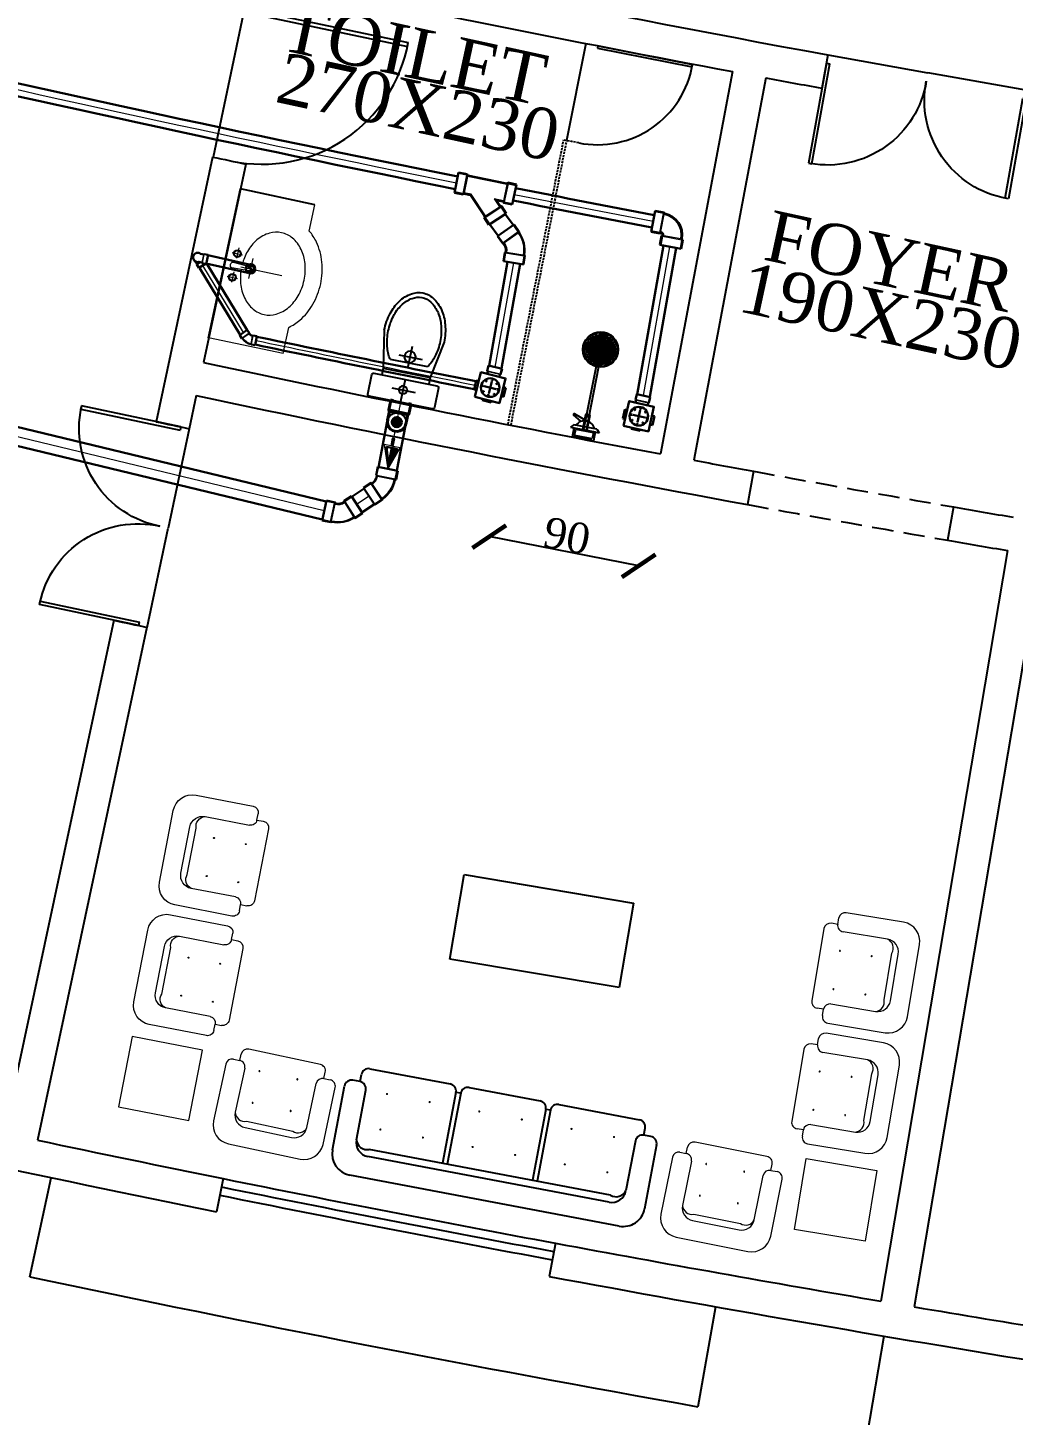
# Model space of a CAD drawing. Header units: metres. Extents: x 159409 to 239023, y 50504 to 95165.
# Drawn here: x 200806 to 201388, y 86792 to 87612 of the extents above; entities that cross this region are included whole.
import ezdxf

# ---------------------------------------------------------------- set-up
doc = ezdxf.new("R2010")
doc.units = ezdxf.units.M
doc.header["$MEASUREMENT"] = 0
doc.header["$PDMODE"] = 66
for name, pattern in [('CENTER', [2, 1.25, -0.25, 0.25, -0.25]), ('DASHED', [0.1875, 0.125, -0.0625]), ('HIDDEN2', [0.1875, 0.125, -0.0625])]:
    doc.linetypes.add(name, pattern=pattern)
for name, color, linetype in [('A-GREEN', 80, 'Continuous'), ('LINE2', 2, 'Continuous'), ('TEXT', 3, 'Continuous')]:
    doc.layers.add(name, color=color, linetype=linetype)
doc.layers.add('CL for PVC SWR - quick', color=7, linetype='CENTER', lineweight=5, true_color=0x955d63)
for name, color, linetype, lineweight in [('Dra_SOIL', 65, 'Continuous', 40), ('FURN', 8, 'Continuous', 5), ('RJ- DRA- FLOOR TRAP', 8, 'Continuous', 30), ('RJ- DRA-SOIL PIPE', 12, 'Continuous', 30), ('RJ- DRA-WASTE PIPE', 130, 'Continuous', 30), ('WS SLD RSHR', 121, 'Continuous', 25)]:
    doc.layers.add(name, color=color, linetype=linetype, lineweight=lineweight)
doc.styles.add('DIM', font='times.ttf', dxfattribs={"height": 0.3})
doc.styles.get("Standard").update_dxf_attribs({"font": 'times.ttf', "height": 18})
doc.dimstyles.get("Standard").update_dxf_attribs({"dimtxt": 0.4, "dimasz": 0.18, "dimexe": 0.18, "dimexo": 0.0625, "dimgap": 0.09, "dimtad": 0, "dimtih": 1, "dimtoh": 1, "dimdec": 4, "dimzin": 0, "dimdsep": 46, "dimtxsty": 'Standard', "dimcen": 0.09, "dimadec": 0, "dimazin": 0, "dimtfac": 1, "dimtdec": 4, "dimtofl": 0, "dimtmove": 0, "dimatfit": 3, "dimfxl": 1, "dimtolj": 1, "dimtzin": 0, "dimarcsym": 0})

# ---------------------------------------------------------------- blocks, each defined once
blk = doc.blocks.new('FEGREGRE')
at = {"color": 20, "ltscale": 10}
for p, q in [((351325.39, 113920.19, 0.42), (351337.93, 113978.8, 0.42)), ((351730.67, 113902.53, 0.42), (351720.19, 113843.45, 0.42)), ((351830.06, 113885.09, 0.42), (351820.03, 113826.08, 0.42))]:
    blk.add_line(p, q, dxfattribs=at)
blk.add_arc((353970.26, 126473.08, 0.42), 12828.5, 258.101919, 259.898299, dxfattribs=at)
blk = doc.blocks.new('RYTRTRTRTRT')
at = {"color": 8}
for p, q in [((42.5178, 61.1535), (42.5178, 61.7535)), ((42.5178, 61.7535), (42.5378, 61.7535)), ((42.5378, 61.7535), (42.5378, 61.1535)), ((43.7178, 61.7535), (43.6978, 61.7535)), ((43.6978, 61.7535), (43.6978, 61.1535)), ((43.7178, 61.1535), (43.7178, 61.7535)), ((42.5178, 61.1535), (42.5378, 61.1535)), ((43.7178, 61.1535), (43.6978, 61.1535)), ((42.5178, 61.1035), (43.1178, 61.1035)), ((43.7178, 61.1035), (43.1178, 61.1035))]:
    blk.add_line(p, q, dxfattribs=at)
for centre, start, end in [((42.5278, 61.1634), 359.03707, 90), ((43.7078, 61.1634), 90, 180.96293)]:
    blk.add_arc(centre, 0.5901, start, end, dxfattribs=at)
blk = doc.blocks.new('erewrewgregre')
for p, q in [((1543.2513, -964.4104), (1543.2513, -964.9174)), ((1544.2653, -964.4104), (1543.2513, -964.4104)), ((1544.2653, -964.9174), (1544.2653, -964.4104)), ((1543.2513, -964.9174), (1544.2653, -964.9174))]:
    blk.add_line(p, q)
blk = doc.blocks.new('REGREHTR')
at = {"layer": 'FURN'}
for p, q in [((-1332.7074, -2479.5572), (-1332.6699, -2479.5572)), ((-1332.7074, -2479.5572), (-1332.6699, -2479.5572)), ((-1332.6699, -2479.5572), (-1332.6699, -2479.5197)), ((-1332.6699, -2479.5572), (-1332.6699, -2479.5197)), ((-1332.2073, -2479.4829), (-1332.6323, -2479.4823)), ((-1332.2073, -2479.4829), (-1332.6323, -2479.4823)), ((-1332.1699, -2479.558), (-1332.1699, -2479.5205)), ((-1332.1699, -2479.558), (-1332.1699, -2479.5205)), ((-1332.1699, -2479.558), (-1332.1325, -2479.558)), ((-1332.1699, -2479.558), (-1332.1325, -2479.558)), ((-1332.745, -2479.5946), (-1332.7455, -2479.9321)), ((-1332.745, -2479.5946), (-1332.7455, -2479.9321)), ((-1332.6325, -2479.5948), (-1332.6329, -2479.8573)), ((-1332.6325, -2479.5948), (-1332.6329, -2479.8573)), ((-1332.2079, -2479.8579), (-1332.2075, -2479.5954)), ((-1332.2079, -2479.8579), (-1332.2075, -2479.5954)), ((-1332.0955, -2479.9331), (-1332.095, -2479.5956)), ((-1332.0955, -2479.9331), (-1332.095, -2479.5956)), ((-1332.558, -2479.9324), (-1332.283, -2479.9328)), ((-1332.558, -2479.9324), (-1332.283, -2479.9328)), ((-1332.5579, -2479.8949), (-1332.2829, -2479.8953)), ((-1332.5579, -2479.8949), (-1332.2829, -2479.8953)), ((-1332.6331, -2480.0448), (-1332.2081, -2480.0454)), ((-1332.6331, -2480.0448), (-1332.2081, -2480.0454))]:
    blk.add_line(p, q, dxfattribs=at)
for centre, radius, start, end in [((-1332.7075, -2479.5947), 0.0375, 89.91934, 179.91934), ((-1332.7075, -2479.5947), 0.0375, 89.91934, 179.91934), ((-1332.6324, -2479.5198), 0.0375, 89.91934, 179.91934), ((-1332.6324, -2479.5198), 0.0375, 89.91934, 179.91934), ((-1332.67, -2479.5947), 0.0375, 359.91934, 89.91934), ((-1332.67, -2479.5947), 0.0375, 359.91934, 89.91934), ((-1332.17, -2479.5955), 0.0375, 89.91934, 179.91934), ((-1332.17, -2479.5955), 0.0375, 89.91934, 179.91934), ((-1332.2074, -2479.5204), 0.0375, 359.91934, 89.91934), ((-1332.2074, -2479.5204), 0.0375, 359.91934, 89.91934), ((-1332.1325, -2479.5955), 0.0375, 359.91934, 89.91934), ((-1332.1325, -2479.5955), 0.0375, 359.91934, 89.91934), ((-1332.545, -2479.5949), 0.00281, 359.91934, 179.91934), ((-1332.545, -2479.5949), 0.00281, 359.91934, 179.91934), ((-1332.545, -2479.5949), 0.00281, 179.91934, 359.91934), ((-1332.545, -2479.5949), 0.00281, 179.91934, 359.91934), ((-1332.32, -2479.5952), 0.00281, 359.91934, 179.91934), ((-1332.32, -2479.5952), 0.00281, 359.91934, 179.91934), ((-1332.32, -2479.5952), 0.00281, 179.91934, 359.91934), ((-1332.32, -2479.5952), 0.00281, 179.91934, 359.91934), ((-1332.5453, -2479.7824), 0.00281, 359.91934, 179.91934), ((-1332.5453, -2479.7824), 0.00281, 359.91934, 179.91934), ((-1332.5453, -2479.7824), 0.00281, 179.91934, 359.91934), ((-1332.5453, -2479.7824), 0.00281, 179.91934, 359.91934), ((-1332.3203, -2479.7827), 0.00281, 359.91934, 179.91934), ((-1332.3203, -2479.7827), 0.00281, 359.91934, 179.91934), ((-1332.3203, -2479.7827), 0.00281, 179.91934, 359.91934), ((-1332.3203, -2479.7827), 0.00281, 179.91934, 359.91934), ((-1332.5579, -2479.8574), 0.075, 179.91934, 269.91934), ((-1332.5787, -2479.8428), 0.0561, 195.00982, 291.69874), ((-1332.5787, -2479.8428), 0.0561, 195.00982, 291.69874), ((-1332.5579, -2479.8574), 0.075, 179.91934, 269.91934), ((-1332.2829, -2479.8578), 0.075, 269.91934, 359.91934), ((-1332.2829, -2479.8578), 0.075, 269.91934, 359.91934), ((-1332.262, -2479.8432), 0.0561, 248.13993, 344.82885), ((-1332.262, -2479.8432), 0.0561, 248.13993, 344.82885), ((-1332.633, -2479.9323), 0.1125, 179.91934, 269.91934), ((-1332.633, -2479.9323), 0.1125, 179.91934, 269.91934), ((-1332.208, -2479.9329), 0.1125, 269.91934, 359.91934), ((-1332.208, -2479.9329), 0.1125, 269.91934, 359.91934)]:
    blk.add_arc(centre, radius, start, end, dxfattribs=at)
blk = doc.blocks.new('S')
at = {"color": 8}
for p, q in [((-1517.3134, 487.9686), (-1517.3134, 488.0111)), ((-1517.3134, 487.9686), (-1517.3134, 488.0111)), ((-1517.2709, 488.0536), (-1516.7892, 488.0536)), ((-1517.2709, 488.0536), (-1516.7892, 488.0536)), ((-1516.7184, 488.0111), (-1516.7468, 488.0111)), ((-1516.7184, 488.0111), (-1516.7468, 488.0111)), ((-1516.7467, 488.0111), (-1516.7467, 487.5861)), ((-1516.7467, 488.0111), (-1516.7467, 487.5861)), ((-1516.7184, 488.0111), (-1516.7184, 487.5861)), ((-1516.7184, 488.0111), (-1516.7184, 487.5861)), ((-1516.6759, 488.0536), (-1516.2509, 488.0536)), ((-1516.6759, 488.0536), (-1516.2509, 488.0536)), ((-1516.2084, 488.0111), (-1516.2084, 487.5861)), ((-1516.2084, 488.0111), (-1516.2084, 487.5861)), ((-1516.18, 488.0111), (-1516.2071, 488.0111)), ((-1516.18, 488.0111), (-1516.2071, 488.0111)), ((-1516.18, 488.0111), (-1516.18, 487.5861)), ((-1516.18, 488.0111), (-1516.18, 487.5861)), ((-1516.1375, 488.0536), (-1515.6559, 488.0536)), ((-1516.1375, 488.0536), (-1515.6559, 488.0536)), ((-1515.6134, 487.9686), (-1515.6134, 488.0111)), ((-1515.6134, 487.9686), (-1515.6134, 488.0111)), ((-1517.3984, 487.5436), (-1517.3984, 487.9261)), ((-1517.3984, 487.5436), (-1517.3984, 487.9261)), ((-1517.3134, 487.9686), (-1517.3559, 487.9686)), ((-1517.3134, 487.9686), (-1517.3559, 487.9686)), ((-1517.2709, 487.6286), (-1517.2709, 487.9261)), ((-1517.2709, 487.6286), (-1517.2709, 487.9261)), ((-1515.6559, 487.9261), (-1515.6559, 487.6286)), ((-1515.6559, 487.9261), (-1515.6559, 487.6286)), ((-1515.5709, 487.9686), (-1515.6134, 487.9686)), ((-1515.5709, 487.9686), (-1515.6134, 487.9686)), ((-1515.5284, 487.9261), (-1515.5284, 487.5436)), ((-1515.5284, 487.9261), (-1515.5284, 487.5436)), ((-1515.7409, 487.5861), (-1517.1859, 487.5861)), ((-1515.7409, 487.5861), (-1517.1859, 487.5861)), ((-1515.7409, 487.5436), (-1517.1859, 487.5436)), ((-1515.7409, 487.5436), (-1517.1859, 487.5436)), ((-1515.6559, 487.4161), (-1517.2709, 487.4161)), ((-1515.6559, 487.4161), (-1517.2709, 487.4161))]:
    blk.add_line(p, q, dxfattribs=at)
at = {"color": 8, "const_width": 0.00637}
for points in [[(-1517.1402, 487.9261, 1), (-1517.1466, 487.9261, 1)], [(-1517.1402, 487.9261, 1), (-1517.1466, 487.9261, 1)], [(-1516.8852, 487.9261, 1), (-1516.8916, 487.9261, 1)], [(-1516.8852, 487.9261, 1), (-1516.8916, 487.9261, 1)], [(-1516.5877, 487.9261, 1), (-1516.5941, 487.9261, 1)], [(-1516.5877, 487.9261, 1), (-1516.5941, 487.9261, 1)], [(-1516.3327, 487.9261, 1), (-1516.3391, 487.9261, 1)], [(-1516.3327, 487.9261, 1), (-1516.3391, 487.9261, 1)], [(-1516.0352, 487.9261, 1), (-1516.0416, 487.9261, 1)], [(-1516.0352, 487.9261, 1), (-1516.0416, 487.9261, 1)], [(-1515.7802, 487.9261, 1), (-1515.7866, 487.9261, 1)], [(-1515.7802, 487.9261, 1), (-1515.7866, 487.9261, 1)], [(-1517.1402, 487.7136, 1), (-1517.1466, 487.7136, 1)], [(-1517.1402, 487.7136, 1), (-1517.1466, 487.7136, 1)], [(-1516.8852, 487.7136, 1), (-1516.8916, 487.7136, 1)], [(-1516.8852, 487.7136, 1), (-1516.8916, 487.7136, 1)], [(-1516.5877, 487.7136, 1), (-1516.5941, 487.7136, 1)], [(-1516.5877, 487.7136, 1), (-1516.5941, 487.7136, 1)], [(-1516.3327, 487.7136, 1), (-1516.3391, 487.7136, 1)], [(-1516.3327, 487.7136, 1), (-1516.3391, 487.7136, 1)], [(-1516.0352, 487.7136, 1), (-1516.0416, 487.7136, 1)], [(-1516.0352, 487.7136, 1), (-1516.0416, 487.7136, 1)], [(-1515.7802, 487.7136, 1), (-1515.7866, 487.7136, 1)], [(-1515.7802, 487.7136, 1), (-1515.7866, 487.7136, 1)]]:
    blk.add_lwpolyline(points, format="xyb", close=True, dxfattribs=at)
at = {"color": 8}
for centre, radius, start, end in [((-1517.2709, 488.0111), 0.0425, 90, 180), ((-1517.2709, 488.0111), 0.0425, 90, 180), ((-1516.7892, 488.0111), 0.0425, 0, 90), ((-1516.7892, 488.0111), 0.0425, 0, 90), ((-1516.6759, 488.0111), 0.0425, 90, 180), ((-1516.6759, 488.0111), 0.0425, 90, 180), ((-1516.2509, 488.0111), 0.0425, 0, 90), ((-1516.2509, 488.0111), 0.0425, 0, 90), ((-1516.1375, 488.0111), 0.0425, 90, 180), ((-1516.1375, 488.0111), 0.0425, 90, 180), ((-1515.6559, 488.0111), 0.0425, 0, 90), ((-1515.6559, 488.0111), 0.0425, 0, 90), ((-1517.3559, 487.9261), 0.0425, 90, 180), ((-1517.3559, 487.9261), 0.0425, 90, 180), ((-1517.3134, 487.9261), 0.0425, 0, 90), ((-1517.3134, 487.9261), 0.0425, 0, 90), ((-1515.6134, 487.9261), 0.0425, 90, 180), ((-1515.6134, 487.9261), 0.0425, 90, 180), ((-1515.5709, 487.9261), 0.0425, 0, 90), ((-1515.5709, 487.9261), 0.0425, 0, 90), ((-1517.1859, 487.6286), 0.085, 180, 270), ((-1517.2095, 487.6452), 0.0636, 195.09049, 291.77941), ((-1517.2095, 487.6452), 0.0636, 195.09049, 291.77941), ((-1517.1859, 487.6286), 0.085, 180, 270), ((-1515.7409, 487.6286), 0.085, 270, 0), ((-1515.7173, 487.6452), 0.0636, 248.22059, 344.90951), ((-1515.7173, 487.6452), 0.0636, 248.22059, 344.90951), ((-1515.7409, 487.6286), 0.085, 270, 0), ((-1517.2709, 487.5436), 0.1275, 180, 270), ((-1517.2709, 487.5436), 0.1275, 180, 270), ((-1515.6559, 487.5436), 0.1275, 270, 0), ((-1515.6559, 487.5436), 0.1275, 270, 0)]:
    blk.add_arc(centre, radius, start, end, dxfattribs=at)
blk = doc.blocks.new('frgre')
at = {"layer": 'FURN'}
for p, q in [((-1218.6045, -2440.4712), (-1218.6045, -2440.8879)), ((-1218.1878, -2440.4712), (-1218.6045, -2440.4712)), ((-1218.1878, -2440.8879), (-1218.1878, -2440.4712)), ((-1218.6045, -2440.8879), (-1218.1878, -2440.8879))]:
    blk.add_line(p, q, dxfattribs=at)
blk = doc.blocks.new('fregtr')
at = {"layer": 'FURN'}
for p, q in [((-1209.4114, -2453.0595), (-1209.8364, -2453.0595)), ((-1209.4114, -2453.0595), (-1209.8364, -2453.0595)), ((-1209.9489, -2453.172), (-1209.9489, -2453.5095)), ((-1209.4864, -2453.172), (-1209.7614, -2453.172)), ((-1209.4864, -2453.172), (-1209.7614, -2453.172)), ((-1209.4864, -2453.2095), (-1209.7614, -2453.2095)), ((-1209.4864, -2453.2095), (-1209.7614, -2453.2095)), ((-1209.2989, -2453.5095), (-1209.2989, -2453.172)), ((-1209.2989, -2453.5095), (-1209.2989, -2453.172)), ((-1209.8364, -2453.247), (-1209.8364, -2453.5095)), ((-1209.8364, -2453.247), (-1209.8364, -2453.5095)), ((-1209.4114, -2453.5095), (-1209.4114, -2453.247)), ((-1209.4114, -2453.5095), (-1209.4114, -2453.247)), ((-1209.8739, -2453.547), (-1209.9114, -2453.547)), ((-1209.8739, -2453.547), (-1209.9114, -2453.547)), ((-1209.8739, -2453.547), (-1209.8739, -2453.5845)), ((-1209.8739, -2453.547), (-1209.8739, -2453.5845)), ((-1209.3364, -2453.547), (-1209.3739, -2453.547)), ((-1209.3739, -2453.547), (-1209.3739, -2453.5845)), ((-1209.3739, -2453.547), (-1209.3739, -2453.5845)), ((-1209.3364, -2453.547), (-1209.3739, -2453.547)), ((-1209.8364, -2453.622), (-1209.4114, -2453.622)), ((-1209.8364, -2453.622), (-1209.4114, -2453.622))]:
    blk.add_line(p, q, dxfattribs=at)
for centre, radius, start, end in [((-1209.8364, -2453.172), 0.1125, 90, 180), ((-1209.8364, -2453.172), 0.1125, 90, 180), ((-1209.4114, -2453.172), 0.1125, 0, 90), ((-1209.4114, -2453.172), 0.1125, 0, 90), ((-1209.7614, -2453.247), 0.075, 90, 180), ((-1209.7614, -2453.247), 0.075, 90, 180), ((-1209.7822, -2453.2616), 0.0561, 68.22059, 164.90951), ((-1209.7822, -2453.2616), 0.0561, 68.22059, 164.90951), ((-1209.4864, -2453.247), 0.075, 0, 90), ((-1209.4864, -2453.247), 0.075, 0, 90), ((-1209.4656, -2453.2616), 0.0561, 15.09049, 111.77941), ((-1209.4656, -2453.2616), 0.0561, 15.09049, 111.77941), ((-1209.7239, -2453.322), 0.00281, 0, 180), ((-1209.7239, -2453.322), 0.00281, 0, 180), ((-1209.7239, -2453.322), 0.00281, 180, 0), ((-1209.7239, -2453.322), 0.00281, 180, 0), ((-1209.4989, -2453.322), 0.00281, 0, 180), ((-1209.4989, -2453.322), 0.00281, 0, 180), ((-1209.4989, -2453.322), 0.00281, 180, 0), ((-1209.4989, -2453.322), 0.00281, 180, 0), ((-1209.9114, -2453.5095), 0.0375, 180, 270), ((-1209.9114, -2453.5095), 0.0375, 180, 270), ((-1209.8739, -2453.5095), 0.0375, 270, 0), ((-1209.8739, -2453.5095), 0.0375, 270, 0), ((-1209.7239, -2453.5095), 0.00281, 0, 180), ((-1209.7239, -2453.5095), 0.00281, 0, 180), ((-1209.7239, -2453.5095), 0.00281, 180, 0), ((-1209.7239, -2453.5095), 0.00281, 180, 0), ((-1209.4989, -2453.5095), 0.00281, 0, 180), ((-1209.4989, -2453.5095), 0.00281, 0, 180), ((-1209.4989, -2453.5095), 0.00281, 180, 0), ((-1209.4989, -2453.5095), 0.00281, 180, 0), ((-1209.3739, -2453.5095), 0.0375, 180, 270), ((-1209.3739, -2453.5095), 0.0375, 180, 270), ((-1209.3364, -2453.5095), 0.0375, 270, 0), ((-1209.3364, -2453.5095), 0.0375, 270, 0), ((-1209.8364, -2453.5845), 0.0375, 180, 270), ((-1209.8364, -2453.5845), 0.0375, 180, 270), ((-1209.4114, -2453.5845), 0.0375, 270, 0), ((-1209.4114, -2453.5845), 0.0375, 270, 0)]:
    blk.add_arc(centre, radius, start, end, dxfattribs=at)
blk = doc.blocks.new('TRTH')
at = {"color": 42, "ltscale": 8}
for p, q in [((-589.8393, -68.7593), (-589.8393, -67.9795)), ((-589.8193, -68.7593), (-589.8193, -67.9793)), ((-589.8393, -68.7593), (-589.8193, -68.7593)), ((-589.8393, -68.8593), (-589.0393, -68.8593))]:
    blk.add_line(p, q, dxfattribs=at)
blk.add_arc((-589.8193, -68.7593), 0.78, 0, 91.46928, dxfattribs=at)
blk = doc.blocks.new('RRTTG')
at = {"color": 7, "ltscale": 10}
for p in [(153291.93, 120077.65), (153381.93, 120032.65)]:
    blk.add_line(p, (153291.93, 120032.65), dxfattribs=at)
at = {"layer": 'FURN', "color": 7}
for p, q in [((153307.81, 120077.65), (153291.93, 120077.65)), ((153381.93, 120077.65), (153366.05, 120077.65)), ((153381.93, 120077.65), (153381.93, 120032.65)), ((153336.93, 120042.5), (153336.93, 120067.25)), ((153330.63, 120048.35), (153342.78, 120048.35)), ((153326.19, 120038.98), (153332.49, 120038.98)), ((153329.73, 120035.75), (153329.73, 120042.05)), ((153340.63, 120038.98), (153346.93, 120038.98)), ((153344.13, 120035.75), (153344.13, 120042.05))]:
    blk.add_line(p, q, dxfattribs=at)
for points in [[(153366.05, 120077.65, 0.065108), (153360.5, 120083.16, 0.086671), (153349.69, 120088.78, 0.076738), (153336.93, 120090.75, 0.076738), (153324.17, 120088.78, 0.086671), (153313.36, 120083.16, 0.065108), (153307.81, 120077.65, 0.065108)], [(153338.5, 120042.99, 0.064507), (153346.67, 120044.45, 0.086671), (153354.43, 120048.48, 0.105797), (153359.91, 120054.89, 0.124895), (153361.68, 120061.85, 0.124895), (153359.91, 120068.8, 0.105797), (153354.43, 120075.21, 0.086671), (153346.67, 120079.24, 0.076738), (153336.93, 120080.75, 0.076738), (153327.19, 120079.24, 0.086671), (153319.43, 120075.21, 0.105797), (153313.94, 120068.8, 0.124895), (153312.18, 120061.85, 0.124895), (153313.94, 120054.89, 0.105797), (153319.43, 120048.48, 0.086671), (153327.19, 120044.45, 0.064507), (153335.36, 120042.99, 0.076738)]]:
    blk.add_lwpolyline(points, format="xyb", dxfattribs=at)
blk.add_lwpolyline([(153335.12, 120037.48), (153335.59, 120047.54, -0.89936), (153338.27, 120047.54), (153338.73, 120037.48, -0.70892)], format="xyb", close=True, dxfattribs=at)
for centre, radius in [((153329.73, 120038.9), 2.25), ((153329.73, 120038.9), 1.8), ((153344.13, 120038.9), 2.25), ((153344.13, 120038.9), 1.8)]:
    blk.add_circle(centre, radius, dxfattribs=at)
for radius, start, end in [(2.7, 301.86593, 238.13407), (1.8, 319.21522, 220.78479)]:
    blk.add_arc((153336.93, 120048.35), radius, start, end, dxfattribs=at)
blk = doc.blocks.new('WC-B1')
at = {"layer": 'LINE2', "color": 7, "ltscale": 0.02}
for p, q in [((-0.3971, 0.1794), (-0.1751, 0.1403)), ((-0.1347, 0.189), (-0.1347, -0.1934)), ((-0.0048, 0.1996), (-0.1241, 0.1996)), ((0.0058, -0.1934), (0.0058, 0.189)), ((-0.2356, 0.1118), (-0.2356, -0.1162)), ((-0.1751, 0.1403), (-0.1751, -0.1447)), ((-0.3971, -0.1838), (-0.1751, -0.1447)), ((-0.1241, -0.204), (-0.0048, -0.204))]:
    blk.add_line(p, q, dxfattribs=at)
at = {"layer": 'LINE2', "color": 7}
for p, q in [((-0.1751, 0.1403), (-0.1347, 0.1403)), ((-0.2714, 0.0649), (-0.2714, -0.0756)), ((-0.1345, 0), (0, 0)), ((-0.0709, 0.067), (-0.0709, -0.0734)), ((-0.335, -0.0022), (-0.2005, -0.0022)), ((-0.1751, -0.1447), (-0.1347, -0.1447))]:
    blk.add_line(p, q, dxfattribs=at)
at = {"layer": 'LINE2', "color": 7, "ltscale": 0.02}
blk.add_lwpolyline([(-0.3971, -0.1596, 0.068014), (-0.304, -0.1469, 0.075335), (-0.2356, -0.1162, 0.107086)], format="xyb", dxfattribs=at)
at = {"layer": 'LINE2', "color": 7}
blk.add_circle((-0.2714, -0.0022), 0.0342, dxfattribs=at)
at = {"layer": 'LINE2', "color": 7, "ltscale": 0.02}
blk.add_circle((-0.0709, 0), 0.0239, dxfattribs=at)
for centre, radius, start, end in [((-0.3971, -0.1982), 0.3777, 90, 106.00095), ((-0.1241, 0.189), 0.0106, 90, 180), ((-0.0048, 0.189), 0.0106, 0, 90), ((-0.467, -0.0408), 0.2031, 124.69515, 149.10756), ((-0.4627, -0.0394), 0.179, 123.91743, 148.36652), ((-0.4247, -0.1018), 0.2773, 106.00095, 124.69515), ((-0.4231, -0.0984), 0.2501, 105.56374, 123.91743), ((-0.3971, -0.1917), 0.3469, 90, 105.56374), ((-0.3971, -0.1917), 0.3469, 74.43626, 90), ((-0.3711, -0.0984), 0.2501, 57.2032, 74.43626), ((-0.5314, -0.0022), 0.128, 149.10756, 180), ((-0.5232, -0.0022), 0.108, 148.36652, 180), ((-0.5314, -0.0022), 0.128, 180, 210.89244), ((-0.467, 0.0364), 0.2031, 210.89244, 235.30485), ((-0.5232, -0.0022), 0.108, 180, 211.63348), ((-0.4627, 0.035), 0.179, 211.63348, 236.08257), ((-0.4247, 0.0974), 0.2773, 235.30485, 253.99905), ((-0.4231, 0.094), 0.2501, 236.08257, 254.43626), ((-0.3971, 0.1873), 0.3469, 254.43626, 270), ((-0.3971, 0.1938), 0.3777, 253.99905, 270), ((-0.1241, -0.1934), 0.0106, 180, 270), ((-0.0048, -0.1934), 0.0106, 270, 0)]:
    blk.add_arc(centre, radius, start, end, dxfattribs=at)
blk = doc.blocks.new('_ArchTick')
at = {"color": 0, "linetype": 'ByBlock', "const_width": 0.15}
blk.add_lwpolyline([(-0.5, -0.5), (0.5, 0.5)], dxfattribs=at)
blk = doc.blocks.new('*D421')
at = {"color": 1, "lineweight": -2, "ltscale": 10, "transparency": 16777216}
for p, q in [((201078.82, 87311.19), (201078.75, 87310.84)), ((201167.12, 87293.77), (201078.79, 87311.02)), ((201167.16, 87293.94), (201167.09, 87293.59))]:
    blk.add_line(p, q, dxfattribs=at)
at = {"layer": 'Defpoints', "color": 0, "linetype": 'DASHED', "ltscale": 10, "transparency": 16777216}
for p in [(201091.71, 87377.15, 0.42), (201180.04, 87359.9, 0.42), (201078.79, 87311.02)]:
    blk.add_point(p, dxfattribs=at)
at = {"color": 1, "linetype": 'DASHED', "lineweight": -2, "ltscale": 10, "transparency": 16777216, "xscale": 17, "yscale": 17, "zscale": 17}
for p, rotation in [((201078.79, 87311.02), 168.9499268026584), ((201167.12, 87293.77), 348.9499268026584)]:
    blk.add_blockref('_ArchTick', p, dxfattribs=dict(at, rotation=rotation))
at = {"color": 3, "linetype": 'DASHED', "ltscale": 10, "transparency": 16777216, "insert": (201124.73, 87311.49), "char_height": 18, "attachment_point": 5, "rotation": 348.94993}
blk.add_mtext('\\A1;90', dxfattribs=at)
blk = doc.blocks.new('A$C4421056C')
at = {"layer": 'WS SLD RSHR', "color": 3}
for p, q in [((9.31, 15.57), (7.46, 17.13)), ((7.46, 17.13), (8.89, 0)), ((12.4, 11.96), (14.82, 17.36)), ((13.46, 8.4), (15.58, 17.02)), ((10.45, 1.84), (9.31, 15.57)), ((10.45, 1.84), (8.89, 0))]:
    blk.add_line(p, q, dxfattribs=at)
at = {"layer": 'WS SLD RSHR', "color": 63}
for p, q in [((46.44, 11.76), (55.57, 22.55)), ((66.36, 13.42), (55.57, 22.55)), ((8.07, 9.77), (17.04, 10.51)), ((46.13, 12.49), (8.11, 9.31)), ((46.25, 10.99), (8.23, 7.82)), ((16.06, 9.22), (15.99, 10.16)), ((16.14, 8.29), (16.06, 9.22)), ((17.36, 10.28), (17.44, 9.34)), ((17.44, 9.34), (17.52, 8.4)), ((46.58, 10.08), (46.3, 13.44)), ((46.44, 11.76), (57.23, 2.63)), ((66.36, 13.42), (57.23, 2.63)), ((17.24, 8.11), (8.27, 7.37))]:
    blk.add_line(p, q, dxfattribs=at)
at = {"layer": 'WS SLD RSHR', "color": 8}
for p, q in [((2.28, 14.42), (7.65, 14.86)), ((3.33, 1.82), (2.28, 14.42)), ((3.36, 13.5), (7.16, 13.82)), ((4.24, 2.9), (3.36, 13.5)), ((7.16, 13.82), (8.05, 3.22)), ((7.65, 14.86), (8.7, 2.27)), ((8.7, 2.27), (3.33, 1.82)), ((8.05, 3.22), (4.24, 2.9))]:
    blk.add_line(p, q, dxfattribs=at)
at = {"layer": 'WS SLD RSHR', "color": 63}
for centre, radius in [((56.4, 12.59), 10.45), ((56.4, 12.59), 10), ((16.79, 9.28), 0.793), ((16.79, 9.28), 0.693)]:
    blk.add_circle(centre, radius, dxfattribs=at)
at = {"layer": 'WS SLD RSHR', "color": 117}
for centre in [(48.08, 16.4), (49.16, 17.67), (49.46, 16.4), (50.24, 18.95), (50.52, 17.66), (51.32, 20.22), (51.36, 16.26), (51.58, 18.91), (52.39, 18.12), (52.49, 16.95), (52.64, 20.16), (53.52, 18.8), (53.62, 17.63), (53.7, 21.41), (53.71, 16.46), (54.55, 20.65), (54.64, 19.49), (54.74, 18.32), (54.84, 17.15), (55.67, 21.33), (55.77, 20.16), (55.87, 18.99), (55.97, 17.82), (56.06, 16.66), (56.9, 20.85), (56.99, 19.68), (57.09, 18.51), (57.19, 17.34), (57.29, 16.17), (57.61, 21.74), (58.22, 19.19), (58.32, 18.02), (58.41, 16.85), (58.86, 20.68), (59.44, 18.71), (59.54, 17.54), (59.64, 16.37), (60.11, 19.62), (60.15, 20.96), (60.76, 17.05), (61.36, 18.56), (61.43, 19.88), (61.99, 16.57), (62.61, 17.5), (62.7, 18.8), (63.87, 16.44), (63.98, 17.72), (47.19, 11.8), (47.34, 13.9), (47.69, 9.8), (48.08, 13.05), (48.18, 11.88), (48.28, 10.71), (48.4, 15.15), (48.94, 8.74), (49.21, 13.73), (49.31, 12.56), (49.4, 11.39), (49.5, 10.22), (50.24, 15.59), (50.33, 14.42), (50.43, 13.25), (50.53, 12.08), (50.63, 10.91), (50.72, 9.74), (50.82, 8.57), (51.46, 15.09), (51.56, 13.93), (51.66, 12.76), (51.75, 11.59), (51.85, 10.42), (51.95, 9.25), (52.05, 8.08), (52.59, 15.78), (52.68, 14.61), (52.78, 13.44), (52.88, 12.28), (52.98, 11.11), (53.07, 9.94), (53.17, 8.77), (53.81, 15.29), (53.91, 14.12), (54.01, 12.95), (54.1, 11.78), (54.2, 10.61), (54.3, 9.45), (54.4, 8.28), (54.94, 15.98), (55.03, 14.81), (55.13, 13.64), (55.23, 12.47), (55.33, 11.3), (55.42, 10.13), (55.52, 8.96), (56.16, 15.49), (56.26, 14.32), (56.36, 13.15), (56.45, 11.98), (56.55, 10.81), (56.65, 9.64), (56.75, 8.47), (57.38, 15.01), (57.48, 13.84), (57.58, 12.67), (57.68, 11.5), (57.77, 10.33), (57.87, 9.16), (57.97, 7.99), (58.51, 15.68), (58.61, 14.51), (58.71, 13.34), (58.8, 12.18), (58.9, 11.01), (59, 9.84), (59.1, 8.67), (59.73, 15.2), (59.83, 14.03), (59.93, 12.86), (60.03, 11.69), (60.12, 10.53), (60.22, 9.36), (60.32, 8.19), (60.86, 15.88), (60.96, 14.71), (61.06, 13.54), (61.15, 12.37), (61.25, 11.2), (61.35, 10.03), (61.45, 8.86), (62.08, 15.4), (62.18, 14.23), (62.28, 13.06), (62.38, 11.89), (62.47, 10.72), (62.57, 9.55), (63.31, 14.91), (63.34, 8.78), (63.41, 13.74), (63.5, 12.57), (63.6, 11.4), (64.4, 10.03), (64.53, 14.42), (64.63, 13.26), (64.73, 12.09), (64.72, 8.78), (65.12, 15.38), (65.46, 11.28), (65.62, 13.34), (48.83, 7.46), (50.1, 6.38), (50.19, 7.68), (51.38, 5.3), (51.44, 6.62), (52.65, 4.22), (52.69, 5.56), (53.27, 7.6), (53.37, 6.43), (53.94, 4.5), (54.49, 7.11), (54.59, 5.94), (55.2, 3.44), (55.62, 7.8), (55.72, 6.63), (55.81, 5.46), (55.91, 4.29), (56.84, 7.3), (56.94, 6.13), (57.04, 4.97), (57.14, 3.8), (58.07, 6.82), (58.16, 5.65), (58.26, 4.48), (59.11, 3.77), (59.19, 7.5), (59.29, 6.33), (60.17, 5.02), (60.42, 7.02), (61.23, 6.27), (61.49, 4.96), (62.28, 7.52), (62.57, 6.23), (63.64, 7.51)]:
    blk.add_circle(centre, 0.334, dxfattribs=at)
at = {"layer": 'WS SLD RSHR', "color": 3}
for centre, radius, start, end in [((15.26, 17.1), 0.515, 80.55277, 149.66411), ((15.09, 17.17), 0.515, 343.6511, 59.54135), ((7.22, 8.49), 6.24, 300.1215, 69.41652)]:
    blk.add_arc(centre, radius, start, end, dxfattribs=at)
at = {"layer": 'WS SLD RSHR', "color": 63}
for centre, start, end in [((16.23, 10.2), 82.23177, 189.57181), ((16.39, 8.29), 179.96621, 287.30625), ((17.11, 10.28), 359.96621, 107.30625), ((17.27, 8.36), 262.23177, 9.57181)]:
    blk.add_arc(centre, 0.248, start, end, dxfattribs=at)
blk = doc.blocks.new('Floor trap-3')
at = {"layer": 'RJ- DRA- FLOOR TRAP', "color": 8, "lineweight": 0}
for p, q in [((-3.75, 9.09), (-3.75, 12.5)), ((-3.75, 9.09), (3.75, 9.09)), ((-3.75, 9.09), (-3.41, 8.75)), ((-3.41, 8.75), (3.41, 8.75)), ((-3.41, 8.75), (-3.41, 7.5)), ((3.75, 9.09), (3.41, 8.75)), ((3.41, 8.75), (3.41, 7.5)), ((3.75, 9.09), (3.75, 12.5)), ((-7.5, 1.83), (-9, 1.83)), ((7.5, 1.83), (9, 1.83)), ((-7.5, -3.17), (-9, -3.17)), ((-2.5, -7.5), (-2.5, -8.32)), ((2.5, -7.5), (2.5, -8.32)), ((7.5, -3.17), (9, -3.17))]:
    blk.add_line(p, q, dxfattribs=at)
at = {"layer": 'RJ- DRA- FLOOR TRAP', "color": 11, "lineweight": 30}
for p, q in [((-3.64, 0), (3.64, 0)), ((0, 3.64), (0, -3.64))]:
    blk.add_line(p, q, dxfattribs=at)
at = {"layer": 'RJ- DRA- FLOOR TRAP', "color": 126, "lineweight": 30}
blk.add_lwpolyline([(7.5, -7.5), (7.5, 7.5), (-7.5, 7.5), (-7.5, -7.5)], close=True, dxfattribs=at)
blk.add_circle((0, 0), 5.5, dxfattribs=at)
at = {"layer": 'RJ- DRA- FLOOR TRAP', "lineweight": 30, "extrusion": (0, 0, -1)}
for centre, major_axis, start_param, end_param in [((-4.55, 0), (-0.165, 0.165), 3.141593, 9.424778), ((-3.22, 3.22), (0.165, 0.165), 4.712389, 10.995574), ((0, 4.55), (-0.165, 0.165), 3.141593, 9.424778), ((3.22, 3.22), (-0.165, 0.165), 3.141593, 9.424778), ((4.55, 0), (0.165, 0.165), 4.712389, 10.995574)]:
    blk.add_ellipse(centre, major_axis=major_axis, ratio=1, start_param=start_param, end_param=end_param, dxfattribs=at)
at = {"layer": 'RJ- DRA- FLOOR TRAP', "lineweight": 30}
for centre, major_axis, start_param, end_param in [((-3.22, -3.22), (0.165, -0.165), 4.712389, 10.995574), ((0, -4.55), (-0.165, -0.165), 3.141593, 9.424778), ((3.22, -3.22), (-0.165, -0.165), 3.141593, 9.424778)]:
    blk.add_ellipse(centre, major_axis=major_axis, ratio=1, start_param=start_param, end_param=end_param, dxfattribs=at)
at = {"layer": 'RJ- DRA-WASTE PIPE', "lineweight": 30}
for p, q in [((-4.09, 9.09), (-4.09, 12.5)), ((-4.09, 12.5), (4.09, 12.5)), ((-4.09, 9.09), (-3.75, 8.75)), ((-3.75, 8.75), (-3.75, 7.5)), ((4.09, 9.09), (3.75, 8.75)), ((3.75, 8.75), (3.75, 7.5)), ((4.09, 9.09), (4.09, 12.5)), ((-7.5, 2.05), (-9, 2.05)), ((-9, -3.4), (-9, 2.05)), ((7.5, 2.05), (9, 2.05)), ((9, -3.4), (9, 2.05)), ((-7.5, -3.4), (-9, -3.4)), ((-2.73, -7.5), (-2.73, -8.32)), ((2.73, -7.5), (2.73, -8.32)), ((7.5, -3.4), (9, -3.4)), ((-2.73, -8.32), (2.73, -8.32))]:
    blk.add_line(p, q, dxfattribs=at)
blk = doc.blocks.new('Waste-7')
for p, q in [((-4.28, 5.26), (-5.93, 3.6)), ((-5.93, 3.6), (-2.77, 0.44)), ((-4.28, 5.26), (-3.9, 5.26)), ((-3.9, 5.26), (-2.61, 6.55)), ((-2.77, 2.34), (-2.5, 2.61)), ((-2.77, 2.34), (-2.77, 0)), ((-2.77, 0), (2.77, 0)), ((-2.5, 2.61), (-2.5, 4.44)), ((2.5, 2.61), (2.5, 4.44)), ((2.77, 2.34), (2.5, 2.61)), ((2.77, 2.34), (2.77, 0))]:
    blk.add_line(p, q)
at = {"color": 8, "lineweight": 0}
for p, q in [((-4.17, 4.99), (-5.75, 3.42)), ((-4.17, 4.99), (-2.5, 3.33)), ((-4.17, 4.99), (-3.79, 4.99)), ((-3.79, 4.99), (-2.74, 6.05)), ((-3.79, 4.99), (-2.5, 3.71)), ((-2.5, 2.23), (-2.23, 2.5)), ((-2.5, 2.23), (2.5, 2.23)), ((-2.5, 2.23), (-2.5, 0)), ((-2.23, 2.5), (-2.23, 4.5)), ((-2.23, 2.5), (2.23, 2.5)), ((2.23, 2.5), (2.23, 4.5)), ((2.5, 2.23), (2.23, 2.5)), ((2.5, 2.23), (2.5, 0))]:
    blk.add_line(p, q, dxfattribs=at)
blk.add_arc((0, 5.63), 2.77, 334.58538, 205.41462)
blk.add_arc((0, 5.63), 2.5, 333.2345, 206.7655, dxfattribs=at)
blk = doc.blocks.new('Waste 45 angle')
for p, q in [((-2.73, 0), (2.73, 0)), ((2.73, -2.37), (2.73, 0)), ((-2.73, -2.37), (-2.73, 0)), ((-2.73, -2.37), (-2.5, -2.59)), ((2.73, -2.37), (2.5, -2.59)), ((-3.66, -4.62), (-5.34, -6.3)), ((-1.48, -10.15), (-5.34, -6.3)), ((-3.66, -4.62), (-3.34, -4.62)), ((0.2, -8.48), (-1.48, -10.15)), ((0.2, -8.48), (0.2, -8.16))]:
    blk.add_line(p, q)
at = {"color": 8, "lineweight": 0}
for p, q in [((2.5, -2.27), (2.5, 0)), ((-2.5, -2.27), (-2.5, 0)), ((-2.5, -2.27), (2.5, -2.27)), ((-2.5, -2.27), (-2.27, -2.5)), ((-2.27, -2.5), (2.27, -2.5)), ((2.5, -2.27), (2.27, -2.5)), ((-3.57, -4.85), (-5.17, -6.46)), ((-0.03, -8.39), (-3.57, -4.85)), ((-3.57, -4.85), (-3.25, -4.85)), ((-0.03, -8.06), (-3.25, -4.85)), ((-0.03, -8.39), (-1.64, -9.99)), ((-0.03, -8.39), (-0.03, -8.06))]:
    blk.add_line(p, q, dxfattribs=at)
for radius, start, end in [(2.98, 315.8472, 359.158), (7.98, 315.3136, 359.6873)]:
    blk.add_arc((-5.48, -2.55), radius, start, end)
for radius, start, end in [(3.2, 314.0982, 0.9018), (7.75, 314.6269, 0.3739)]:
    blk.add_arc((-5.48, -2.55), radius, start, end, dxfattribs=at)
blk = doc.blocks.new('A$C2EAC5485')
at = {"color": 8, "lineweight": 0}
for p, q in [((10.9, 20.64), (7.62, 23.24)), ((5.07, 13.3), (1.8, 15.9)), ((10.9, 20.64), (5.07, 13.3)), ((10.98, 19.93), (5.78, 13.38)), ((10.9, 20.64), (10.98, 19.93)), ((10.98, 19.93), (21.3, 11.75)), ((4.22, 10.29), (0.06, 9.81)), ((5.29, 0.98), (4.22, 10.29)), ((4.22, 10.29), (4.77, 9.85)), ((4.77, 9.85), (9.54, 10.4)), ((5.73, 1.53), (4.77, 9.85)), ((5.07, 13.3), (5.78, 13.38)), ((9.54, 10.4), (5.78, 13.38)), ((21.3, 11.75), (24.9, 12.16)), ((25.34, 12.72), (24.9, 12.16)), ((25.85, 3.85), (24.9, 12.16)), ((25.34, 12.72), (29.5, 13.2)), ((26.41, 3.41), (25.34, 12.72)), ((5.29, 0.98), (1.13, 0.5)), ((5.29, 0.98), (5.73, 1.53)), ((5.73, 1.53), (25.85, 3.85)), ((26.41, 3.41), (25.85, 3.85)), ((26.41, 3.41), (30.57, 3.88))]:
    blk.add_line(p, q, dxfattribs=at)
at = {"layer": 'RJ- DRA-SOIL PIPE'}
for p, q in [((7.94, 23.64), (1.48, 15.51)), ((11.38, 20.9), (7.94, 23.64)), ((4.92, 12.77), (1.48, 15.51)), ((11.38, 20.9), (11.46, 20.2)), ((11.46, 20.2), (21.45, 12.27)), ((4.36, 10.81), (0, 10.31)), ((1.19, 0), (0, 10.31)), ((4.36, 10.81), (4.92, 10.37)), ((4.92, 12.77), (5.63, 12.86)), ((4.92, 10.37), (8.27, 10.76)), ((8.27, 10.76), (5.63, 12.86)), ((21.45, 12.27), (24.63, 12.64)), ((25.07, 13.19), (24.63, 12.64)), ((25.07, 13.19), (29.44, 13.7)), ((30.62, 3.39), (29.44, 13.7)), ((5.55, 0.5), (1.19, 0)), ((5.55, 0.5), (5.99, 1.06)), ((5.99, 1.06), (25.7, 3.32)), ((26.26, 2.88), (25.7, 3.32)), ((26.26, 2.88), (30.62, 3.39))]:
    blk.add_line(p, q, dxfattribs=at)
blk = doc.blocks.new('Waste-2')
at = {"color": 6}
for p, q in [((-5.62, 2.86), (-5.62, 8.39)), ((-3.28, 8.39), (-5.62, 8.39)), ((-3.28, 8.39), (-3.01, 8.12)), ((-3.28, 2.86), (-5.62, 2.86)), ((-3.28, 2.86), (-3.02, 3.12)), ((-2.77, 2.34), (-2.51, 2.6)), ((-2.77, 2.34), (-2.77, 0)), ((2.77, 0), (-2.77, 0)), ((2.77, 2.34), (2.5, 2.61)), ((2.77, 2.34), (2.77, 0))]:
    blk.add_line(p, q, dxfattribs=at)
at = {"color": 8, "lineweight": 0}
for p, q in [((-3.39, 8.13), (-5.62, 8.13)), ((-3.39, 3.13), (-3.39, 8.13)), ((-3.39, 8.13), (-3.12, 7.86)), ((-3.12, 3.39), (-3.12, 7.86)), ((-3.39, 3.13), (-5.62, 3.13)), ((-3.39, 3.13), (-3.12, 3.39)), ((-2.5, 2.23), (-2.23, 2.5)), ((2.5, 2.23), (-2.5, 2.23)), ((-2.5, 2.23), (-2.5, 0)), ((2.23, 2.5), (-2.23, 2.5)), ((2.5, 2.23), (2.23, 2.5)), ((2.5, 2.23), (2.5, 0))]:
    blk.add_line(p, q, dxfattribs=at)
for major_axis, start_param, end_param in [((3.79, 3.79), 5.497787, 7.068583), ((-0.631, 0.631), 3.926991, 5.497787)]:
    blk.add_ellipse((-3.12, 2.5), major_axis=major_axis, ratio=1, start_param=start_param, end_param=end_param, dxfattribs=at)
at = {"color": 6}
for major_axis, start_param, end_param in [((3.98, 3.98), 5.517711, 7.048659), ((-0.442, 0.442), 4.091718, 5.33306)]:
    blk.add_ellipse((-3.12, 2.5), major_axis=major_axis, ratio=1, start_param=start_param, end_param=end_param, dxfattribs=at)
blk = doc.blocks.new('FLOW')
at = {"ltscale": 75}
blk.add_hatch(color=256, dxfattribs=at).paths.add_polyline_path([(0, 6.15), (0, -0.3), (2.04, -0.3)])
at = {"lineweight": 20, "ltscale": 75}
blk.add_hatch(color=256, dxfattribs=at).paths.add_polyline_path([(-0.61, -1), (0.42, -3.98), (-0.61, -3.98)])
blk.add_lwpolyline([(0, 7.92), (3.11, -1), (0.42, -1), (0.42, -3.98), (-0.42, -3.98), (-0.42, -1), (-3.11, -1), (0, 7.92)], close=True, dxfattribs=at)
at = {"ltscale": 75}
for points in [[(0, 6.15), (-2.04, -0.3), (0, -0.3)], [(0, 6.15), (2.04, -0.3), (0, -0.3)], [(0, 6.15), (0, -0.3)]]:
    blk.add_lwpolyline(points, dxfattribs=at)
at = {"lineweight": 20, "ltscale": 75}
blk.add_lwpolyline([(-0.61, -1), (0.42, -3.98), (-0.61, -3.98), (-0.61, -1)], dxfattribs=at)
blk = doc.blocks.new('Pan elbow PVC SWR quick fix joint')
h = blk.add_hatch(color=7)
edge = h.paths.add_edge_path()
edge.add_arc((0, 5.5), 2.75, 90, 450)
for p, q in [((-5.5, 5.5), (-5.5, 0)), ((5.5, 5.5), (5.5, 0)), ((-5.5, -6.29), (-5.5, -7.44)), ((5.5, -6.29), (5.5, -7.44))]:
    blk.add_line(p, q)
blk.add_lwpolyline([(6.1, -0.6), (6.1, -6.29), (-6.1, -6.29), (-6.1, -0.6), (6.1, -0.6), (5.5, 0), (-5.5, 0), (-6.1, -0.6)])
at = {"color": 7}
blk.add_circle((0, 5.5), 2.75, dxfattribs=at)
blk.add_arc((0, 5.5), 5.5, 357.96037, 182.03963)
at = {"layer": 'CL for PVC SWR - quick'}
blk.add_line((0, 5.5), (0, -7.73), dxfattribs=at)
at = {"layer": 'Defpoints', "color": 250}
blk.add_circle((0, 5.5), 5.5, dxfattribs=at)

msp = doc.modelspace()

# ---------------------------------------------------------------- linework, layer by layer
at = {"color": 0, "ltscale": 10}
for p, q in [((201278.928, 87595.797, 0.842), (201275.315, 87576.127, 0.841)), ((201222.6, 87585.932, 1.265), (201180.037, 87359.904, 1.273)), ((201242.257, 87582.247, 1.265), (201199.695, 87356.219, 1.273)), ((201446.494, 87545.955, 0.842), (201329.963, 86855.723, 0.842)), ((200915.319, 87535.446, 1.197), (200881.934, 87378.967, 1.101)), ((200934.882, 87531.289, 1.197), (200909.843, 87413.93, 1.125)), ((200905.67, 87394.37, 1.113), (200901.497, 87374.81, 1.101)), ((201234.985, 87349.687, 0.842), (201231.373, 87330.015, 0.842)), ((201353.117, 87328.594, 0.842), (201349.698, 87308.888, 0.842)), ((201385.158, 87302.789, 0.842), (201310.245, 86859.068, 0.842)), ((200856.896, 87261.609, 1.029), (200792.213, 86958.432, 0.842)), ((200876.459, 87257.451, 1.029), (200811.776, 86954.274, 0.842)), ((200921.57, 86931.534, 0.842), (200917.6, 86911.932, 0.842)), ((201117.895, 86893.371, 0.842), (201114.233, 86873.709, 0.842))]:
    msp.add_line(p, q, dxfattribs=at)
at = {"color": 8, "linetype": 'DASHED', "ltscale": 10}
for p, q in [((201089.895, 87377.509, 0.842), (201122.811, 87545.526, 0.842)), ((201091.706, 87377.154, 0.842), (201124.621, 87545.171, 0.842)), ((201131.691, 87543.786, 0.842), (201122.811, 87545.526, 0.842))]:
    msp.add_line(p, q, dxfattribs=at)
at = {"color": 0, "ltscale": 10}
for radius, start, end in [(12028.5, 255.3407984, 259.5906332), (12048.5, 257.956521, 259.3356501), (12048.5, 259.4307587, 259.5906331), (12158.5, 257.956521, 258.0507692), (12278.5, 258.0498481, 259.3356501), (12298.5, 258.0496963, 259.5964524), (12318.5, 257.956521, 258.049545), (12278.5, 259.4289771, 259.5964524), (12278.5, 260.1564167, 260.323892), (12298.5, 260.1564167, 260.3240437), (12438.5, 257.956521, 258.049545), (12768.5, 257.1420936, 258.55033), (12748.5, 258.0464074, 258.55033), (12753.5, 258.55033, 259.4492023), (12748.5, 258.55033, 259.4492023), (12758.5, 258.55033, 259.4492023), (12748.5, 259.4492023, 260.3273327), (12768.5, 259.4492023, 260.7987133), (12748.5, 260.417219, 260.7987133)]:
    msp.add_arc((203452.237, 99426.332, 0.842), radius, start, end, dxfattribs=at)
at = {"color": 0, "linetype": 'HIDDEN2', "ltscale": 100}
for radius in [12278.5, 12298.5]:
    msp.add_arc((203452.237, 99426.332, 0.842), radius, 259.5964524, 260.1564167, dxfattribs=at)
at = {"layer": 'RJ- DRA-SOIL PIPE'}
for points, elevation in [([(200276.338, 87502.25), (200982.502, 87331.866)], 0.842), ([(201093.077, 87495.255), (201088.268, 87501.685)], 0.421), ([(200270.533, 87492.313), (200980.111, 87321.105)], 0.842), ([(201084.139, 87488.843), (201079.077, 87495.611)], 0.421), ([(201019.735, 87385.432), (201013.395, 87351.973)], 0.842), ([(201029.32, 87376.817), (201024.249, 87350.055)], 0.842), ([(201004.86, 87339.476), (200997.297, 87334.315)], 0.842), ([(201010.943, 87330.284), (201003.55, 87325.239)], 0.842)]:
    msp.add_lwpolyline(points, dxfattribs=dict(at, elevation=elevation))
at = {"layer": 'RJ- DRA-WASTE PIPE'}
for p, q in [((200912.589, 87477.342, 1.161), (200936.89, 87471.997, 1.161)), ((200911.515, 87472.459, 1.161), (200936.135, 87467.044, 1.161))]:
    msp.add_line(p, q, dxfattribs=at)
at = {"layer": 'RJ- DRA-WASTE PIPE', "color": 6, "linetype": 'Continuous'}
for p, q in [((201166.291, 87395.154, 0.421), (201181.861, 87483.103, 0.421)), ((201173.643, 87393.659, 0.421), (201189.23, 87481.712, 0.421)), ((201078.72, 87411.996, 0.421), (201089.616, 87473.545, 0.421)), ((201086.072, 87410.502, 0.421), (201097.017, 87472.327, 0.421))]:
    msp.add_line(p, q, dxfattribs=at)
at = {"layer": 'RJ- DRA-WASTE PIPE', "color": 8, "lineweight": 9}
for p, q in [((201169.967, 87394.407, 0.421), (201185.545, 87482.408, 0.421)), ((200933.61, 87431.719, 1.161), (200909.62, 87471.319, 1.161)), ((201082.396, 87411.249, 0.421), (201093.316, 87472.936, 0.421)), ((201007.901, 87334.88, 0.842), (201000.438, 87330.131, 0.842))]:
    msp.add_line(p, q, dxfattribs=at)
at = {"layer": 'RJ- DRA-WASTE PIPE', "linetype": 'Continuous'}
for p, q in [((200931.546, 87430.3, 1.161), (200907.482, 87470.023, 1.161)), ((200935.673, 87433.139, 1.161), (200911.758, 87472.614, 1.161))]:
    msp.add_line(p, q, dxfattribs=at)
at = {"layer": 'RJ- DRA-WASTE PIPE', "color": 8, "lineweight": 9, "elevation": 0.842}
for points in [[(200272.849, 87497.423), (200981.307, 87326.485)], [(201023.05, 87373.33), (201018.822, 87351.014)]]:
    msp.add_lwpolyline(points, dxfattribs=at)
at = {"layer": 'RJ- DRA-WASTE PIPE'}
msp.add_circle((200937.676, 87469.343, 1.161), 2.768, dxfattribs=at)
at = {"layer": 'RJ- DRA-WASTE PIPE', "color": 8, "lineweight": 0}
msp.add_circle((200937.676, 87469.343, 1.161), 2.5, dxfattribs=at)
at = {"layer": 'RJ- DRA-WASTE PIPE', "color": 6, "linetype": 'Continuous'}
for centre, start, end in [((203478.705, 99561.827, 1.11), 255.0744811, 258.6402135), ((203477.312, 99554.458, 1.11), 255.0589516, 258.6397048), ((203478.705, 99561.827, 1.11), 258.8027732, 259.1921428), ((203477.312, 99554.458, 1.11), 258.8022645, 259.192154)]:
    msp.add_arc(centre, 12278.5, start, end, dxfattribs=at)
at = {"layer": 'RJ- DRA-WASTE PIPE', "color": 8, "lineweight": 9}
for centre, start, end in [((203478.009, 99558.143, 1.11), 255.0629084, 258.6399592), ((203478.009, 99558.143, 1.11), 258.8025189, 259.1921484), ((203455.319, 99445.31, 0.421), 258.1839987, 258.8003199)]:
    msp.add_arc(centre, 12278.5, start, end, dxfattribs=at)
at = {"layer": 'RJ- DRA-WASTE PIPE'}
for centre, start, end in [((200937.944, 87470.564, 1.161), 77.595827, 257.595827), ((200937.407, 87468.122, 1.161), 257.595827, 77.595827)]:
    msp.add_arc(centre, 1.25, start, end, dxfattribs=at)
at = {"layer": 'RJ- DRA-WASTE PIPE', "linetype": 'Continuous'}
for centre, start in [((203455.784, 99447.517, 0.421), 258.1837414), ((203454.715, 99442.884, 0.421), 258.1847113)]:
    msp.add_arc(centre, 12278.5, start, 258.8003199, dxfattribs=at)

# ---------------------------------------------------------------- block references
at = {"color": 4}
for name, p, xscale, yscale, zscale, rotation in [('TRTH', (194843.619, 21094.087, 0.842), 112.5000000019199, 112.5000000019199, 112.5000000019199, 258.110691538156), ('TRTH', (197704.625, 44313.443, 0.842), 73.12500000124793, 73.12500000124793, 73.12500000124793, 258.8093108722063), ('RYTRTRTRTRT', (198167.366, 94358.354, 0.842), -99.99999999991384, 99.99999999991377, 99.99999999991378, 169.8764332636713), ('RYTRTRTRTRT', (207759.819, 90269.205, 1.101), -100.0000836001225, 100.0000836001225, 100.0000836001225, 78.04954502547224), ('frgre', (369772.77, 307382.412, 0.641), 101.7859246795994, 101.7859246795994, 101.7859246795994, 349.0652452886235), ('REGREHTR', (386264.755, 305571.088, 0.421), 101.8004032023359, 101.8004032023359, 101.8004032023359, 347.9605235554747), ('REGREHTR', (383368.461, 308156.938, 0.421), 101.8004032023359, 101.8004032023359, 101.8004032023359, 348.7839494888238), ('frgre', (119873.821, 352418.71, 0.421), -101.800403202336, 101.800403202336, 101.800403202336, 350.5184793263849)]:
    msp.add_blockref(name, p, dxfattribs=dict(at, xscale=xscale, yscale=yscale, zscale=zscale, rotation=rotation))
at = {"color": 1, "ltscale": 10, "xscale": 1.175640000000001, "yscale": 1.175640000000001, "zscale": 1.175640000000001, "rotation": 161.8971287320663}
msp.add_blockref('A$C2EAC5485', (201096.162, 87518.847, 1.11), dxfattribs=at)
at = {"color": 4, "rotation": 257.9565210295862}
msp.add_blockref('RRTTG', (115526.036, 262479.803, 1.161), dxfattribs=at)
at = {"color": 6, "ltscale": 10, "rotation": 74.08380505221872}
msp.add_blockref('A$C4421056C', (201141.263, 87363.934, 0.842), dxfattribs=at)
at = {"color": 4, "extrusion": (0, 0, -1)}
for name, p, xscale, yscale, zscale, rotation in [('fregtr', (67620.845, 13604.06, -0.684), 101.7859246795994, 101.7859246795994, -101.7859246795994, 280.9347547113765), ('erewrewgregre', (-32829.082, 17656.881, -0.521), 100, 100, -100, 189.5827810021543), ('fregtr', (-427355.635, -75546.054, -0.421), -101.800403202336, 101.800403202336, -101.800403202336, 99.48152067361526), ('fregtr', (67635.925, 13533.376, -0.641), 101.7859246795994, 101.7859246795994, -101.7859246795994, 280.9347547113765), ('fregtr', (-427343.725, -75617.365, -0.421), -101.800403202336, 101.800403202336, -101.800403202336, 99.48152067361526)]:
    msp.add_blockref(name, p, dxfattribs=dict(at, xscale=xscale, yscale=yscale, zscale=zscale, rotation=rotation))
at = {"color": 1}
msp.add_blockref('FEGREGRE', (-150518.101, -27046.747, 0.421), dxfattribs=at)
at = {"layer": 'A-GREEN', "color": 4, "xscale": 100.3921568609118, "yscale": 100.3921568609118, "zscale": 100.3921568609118, "rotation": 349.2982978252475}
msp.add_blockref('S', (341582.524, 10566.334, 0.421), dxfattribs=at)
at = {"layer": 'Dra_SOIL', "rotation": 168.3768205035754}
msp.add_blockref('Pan elbow PVC SWR quick fix joint', (201025.267, 87384.104, 0.842), dxfattribs=at)
at = {"layer": 'FURN', "xscale": -99.3908282901187, "yscale": 99.39082829011873, "zscale": 99.39082829011872, "rotation": 78.59891117466992}
msp.add_blockref('WC-B1', (201026.434, 87390.87, 0.842), dxfattribs=at)
at = {"layer": 'RJ- DRA- FLOOR TRAP', "xscale": -1}
for p, rotation in [((201079.376, 87399.119, 0.421), 346.0210776997179), ((201167.193, 87382.218, 0.421), 347.1778919566561)]:
    msp.add_blockref('Floor trap-3', p, dxfattribs=dict(at, rotation=rotation))
at = {"layer": 'RJ- DRA-SOIL PIPE'}
for name, p, xscale, yscale, zscale, rotation in [('Waste 45 angle', (201093.066, 87472.977, 0.421), -2.199999999979477, 2.199999999979476, 2.199999999979477, 170.6578198567273), ('FLOW', (201021.177, 87362.981, 0.842), -1.54, 1.54, 1.54, 168.8727384791055), ('Waste 45 angle', (201018.855, 87351.117, 0.842), 2.199999999979477, 2.199999999979477, 2.199999999979477, 348.4957160517376), ('Waste 45 angle', (201000.598, 87329.879, 0.842), 2.199999999979477, 2.199999999979477, 2.199999999979477, 302.4713384066355)]:
    msp.add_blockref(name, p, dxfattribs=dict(at, xscale=xscale, yscale=yscale, zscale=zscale, rotation=rotation))
at = {"layer": 'RJ- DRA-WASTE PIPE', "xscale": 2.298597485496434, "yscale": 2.298597485496434, "zscale": 2.298597485496434, "rotation": 349.3085586975448}
msp.add_blockref('Waste-2', (201185.901, 87482.341, 1.11), dxfattribs=at)
at = {"layer": 'RJ- DRA-WASTE PIPE', "rotation": 77.5958274893151}
msp.add_blockref('Waste-7', (200912.052, 87474.901, 1.161), dxfattribs=at)
at = {"layer": 'RJ- DRA-WASTE PIPE', "xscale": -1, "rotation": 34.52205335020412}
msp.add_blockref('Waste 45 angle', (200933.562, 87431.687, 1.161), dxfattribs=at)

# ---------------------------------------------------------------- texts
at = {"layer": 'TEXT', "lineweight": -2, "ltscale": 2, "char_height": 30, "width": 355.21968, "attachment_point": 7, "rotation": 347.797989, "style": 'DIM'}
for s, insert in [('{\\C3;TOILET}', (200953.521, 87598.738, 0.421)), ('{\\C3;270X230}', (200951.281, 87567.805, 0.421)), ('{\\C3;FOYER}', (201239.841, 87474.515, 0.421)), ('{\\C3;190X230}', (201224.567, 87444.083, 0.421))]:
    msp.add_mtext(s, dxfattribs=dict(at, insert=insert))

# ---------------------------------------------------------------- dimensions: what is measured, and where the dimension line sits
at = {"color": 6, "linetype": 'DASHED', "ltscale": 10}
dim = msp.add_aligned_dim(p1=(201180.037, 87359.904, 0.842), p2=(201091.706, 87377.154, 0.842), distance=67.388, dimstyle='Standard', override={"dimtxt": 18, "dimasz": 17, "dimexo": 0.18, "dimtad": 1, "dimtih": 0, "dimdec": 0, "dimlfac": -100, "dimblk": 'ArchTick', "dimclrd": 1, "dimclre": 1, "dimclrt": 3, "dimtdec": 0, "dimldrblk": 'ArchTick', "dimfxl": 0.18, "dimfxlon": 1, "dimarcsym": 2}, dxfattribs=at)
dim.commit()
dim.dimension.update_dxf_attribs({"geometry": '*D421', "text_midpoint": (201124.732, 87311.49, 0.421)})

doc.saveas('drawing.dxf')
